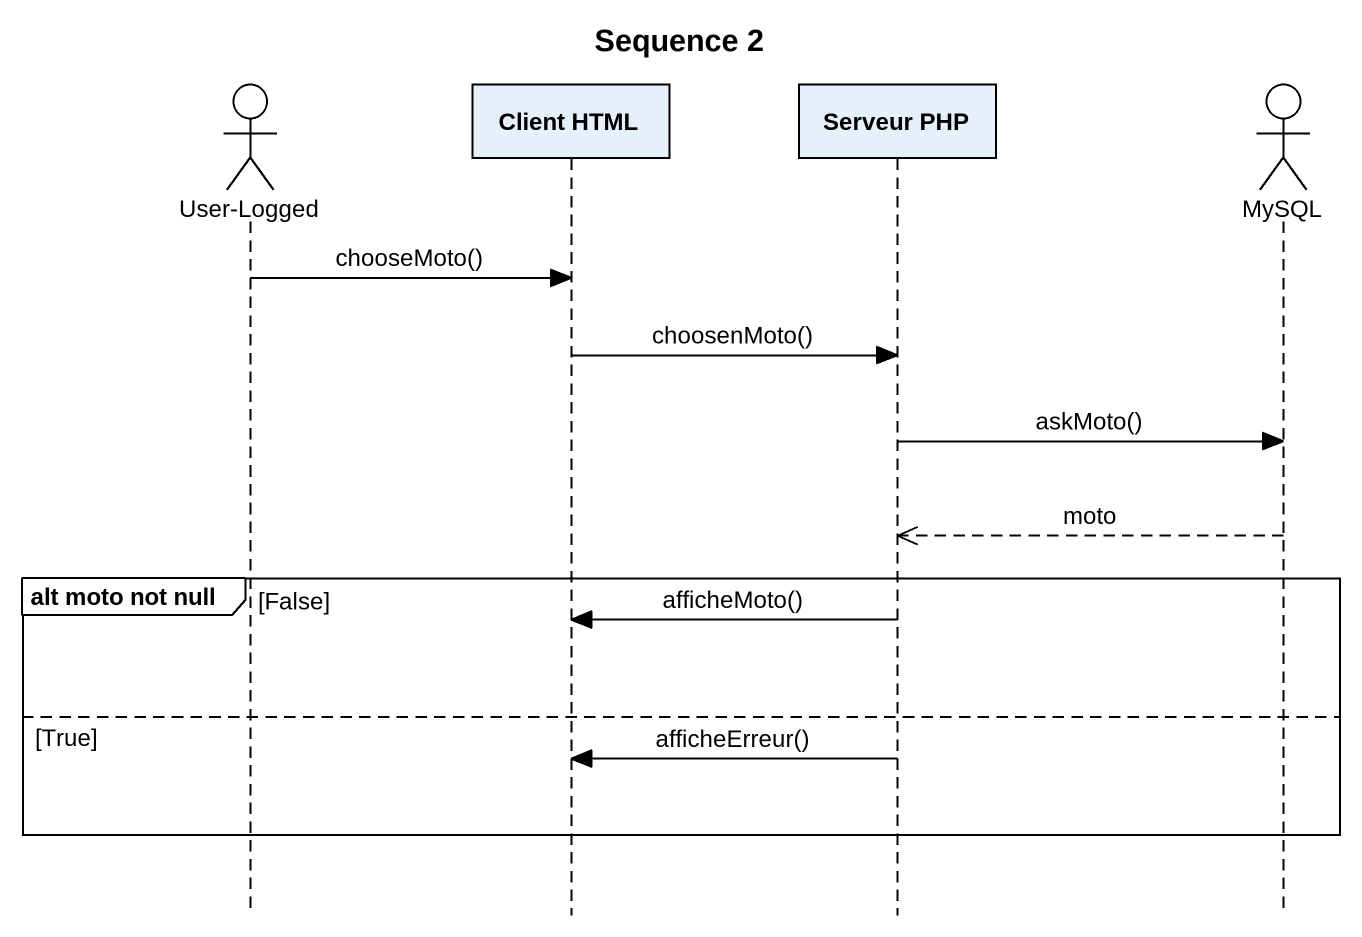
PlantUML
@startuml
title Sequence 2
hide footbox
actor "User-Logged" as User_Logged
participant "Client HTML" as Client_HTML
participant "Serveur PHP" as Serveur_PHP
actor MySQL

User_Logged -> Client_HTML : chooseMoto()
Client_HTML -> Serveur_PHP : choosenMoto()
Serveur_PHP -> MySQL : askMoto()
MySQL -->> Serveur_PHP : moto
group alt moto not null [False]
  Serveur_PHP -> Client_HTML : afficheMoto()
else True
  Serveur_PHP -> Client_HTML : afficheErreur()
end
@enduml
